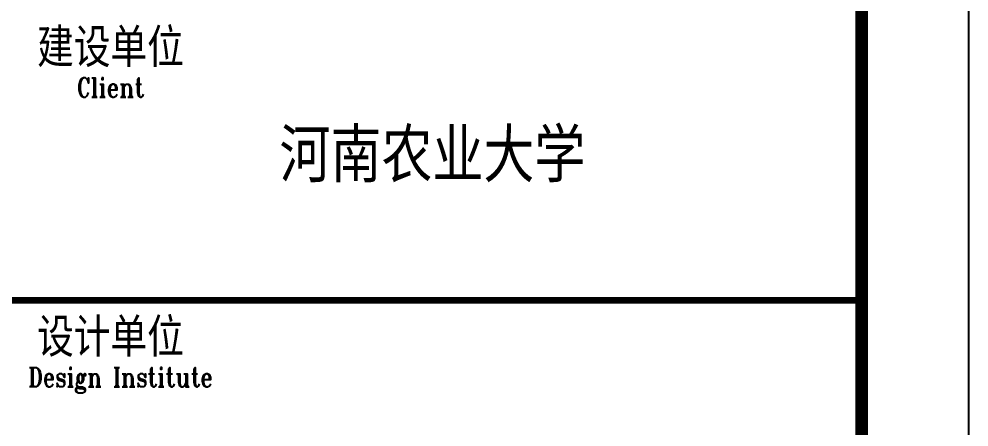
# Model space of a CAD drawing. Extents: x -336391 to 664021, y -458009 to -178412.
# Drawn here: x -120760 to -111908, y -325510 to -321707 of the extents above; entities that cross this region are included whole.
import ezdxf
from ezdxf.enums import TextEntityAlignment as Align

# ---------------------------------------------------------------- set-up
doc = ezdxf.new("R2010")
doc.units = 0
doc.header["$LTSCALE"] = 1000
doc.header["$MEASUREMENT"] = 0
doc.layers.get('0').update_dxf_attribs({"linetype": 'CONTINUOUS'})
doc.layers.add('图框', color=7, linetype='CONTINUOUS')
doc.styles.add('TKZ1_tjhts.shx', font='tjromant.shx', dxfattribs={"bigfont": 'tjhts.shx'})
doc.styles.add('TKZ2_tjkts.shx', font='tjromant.shx', dxfattribs={"bigfont": 'tjkts.shx'})

msp = doc.modelspace()

# ---------------------------------------------------------------- linework, layer by layer
at = {"layer": '图框'}
msp.add_line((-111907.7, -362729.4), (-111907.7, -303329.4), dxfattribs=at)
at = {"layer": '图框', "const_width": 120}
msp.add_lwpolyline([(-112907.7, -304329.4), (-193507.7, -304329.4), (-193507.7, -361729.4), (-112907.7, -361729.4)], close=True, dxfattribs=at)
at = {"layer": '图框', "const_width": 60}
msp.add_lwpolyline([(-120907.7, -324329.4), (-112907.7, -324329.4)], dxfattribs=at)

# ---------------------------------------------------------------- texts
at = {"style": 'TKZ2_tjkts.shx'}
for s, p in [('建设单位', (-119907.7, -321974.7)), ('设计单位', (-119907.7, -324674.7))]:
    msp.add_text(s, height=360, dxfattribs=at).set_placement(p, align=Align.MIDDLE_CENTER)
at = {"style": 'TKZ2_tjkts.shx', "width": 0.8}
for s, p in [('Client', (-119907.7, -322344.6)), ('Design Institute', (-119814.5, -325044.6))]:
    msp.add_text(s, height=180, dxfattribs=at).set_placement(p, align=Align.MIDDLE_CENTER)
at = {"layer": '图框', "style": 'TKZ1_tjhts.shx'}
msp.add_text('河南农业大学', height=500, dxfattribs=at).set_placement((-116907.7, -322979.4), align=Align.MIDDLE_CENTER)

doc.saveas('drawing.dxf')
